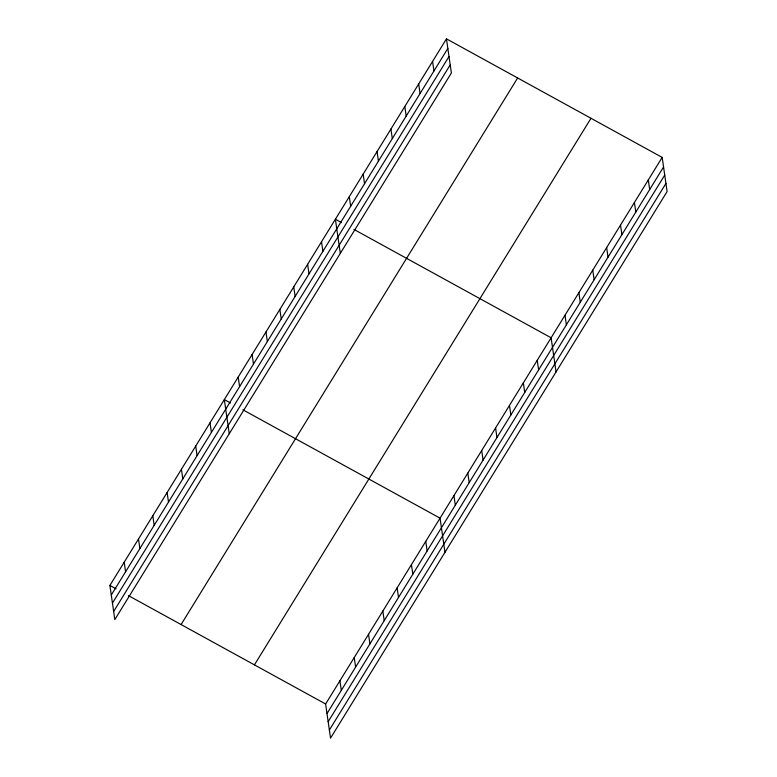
<?xml version="1.0" encoding="UTF-8"?>
<svg xmlns="http://www.w3.org/2000/svg" width="777" height="777" viewBox="0 0 777 777"><rect width="100%" height="100%" fill="white"/><g stroke="black" fill="none" stroke-linecap="round" stroke-linejoin="round"><path stroke-width="1.17" d="M446.464 38.85L451.379 72.999L114.821 619.59L109.897 585.44L446.464 38.85L662.179 157.41L667.103 191.56L330.536 738.15L325.621 704.001L662.179 157.41M111.276 595.017L447.843 48.427M112.442 603.127L449.009 56.536M113.646 611.48L450.213 64.889M181.08 624.562L517.647 77.972M254.429 664.869L590.996 118.289M327 713.577L663.568 166.987M328.166 721.687L664.733 175.097M329.37 730.04L665.938 183.45M341.589 222.63L335.392 219.221L340.316 253.38M353.962 229.429L551.116 337.781L556.041 371.94M230.516 403.001L224.33 399.601L229.254 433.751M242.9 409.8L440.044 518.162L444.968 552.311M109.897 585.44L116.084 588.84M128.467 595.638L325.621 704.001M648.3 179.953L649.679 189.539M634.421 202.506L635.8 212.082M620.532 225.048L621.911 234.625M606.652 247.601L608.032 257.177M592.764 270.143L594.143 279.72M578.884 292.686L580.264 302.272M564.996 315.239L566.375 324.815M537.237 360.334L538.616 369.91M523.348 382.876L524.728 392.453M509.469 405.419L510.848 415.005M495.58 427.972L496.959 437.548M432.575 61.393L433.954 70.979M481.701 450.514L483.08 460.101M418.696 83.945L420.075 93.522M467.812 473.067L469.191 482.643M404.807 106.488L406.196 116.064M453.933 495.609L455.312 505.186M390.928 129.04L392.307 138.617M377.049 151.583L378.428 161.16M425.747 541.384L427.127 550.961M363.16 174.126L364.539 183.712M411.441 564.617L412.82 574.193M349.281 196.678L350.66 206.255M397.134 587.849L398.514 597.426M382.838 611.081L384.217 620.658M321.513 241.773L322.892 251.35M368.531 634.304L369.91 643.89M307.624 264.316L309.013 273.892M354.225 657.536L355.604 667.113M293.745 286.859L295.124 296.445M339.918 680.769L341.297 690.345M279.866 309.411L281.245 318.988M265.977 331.954L267.356 341.54M252.098 354.506L253.477 364.083M238.209 377.049L239.588 386.625M210.023 422.824L211.402 432.4M195.717 446.056L197.096 455.633M181.42 469.289L182.799 478.865M167.113 492.521L168.492 502.097M152.807 515.743L154.186 525.33M138.5 538.976L139.879 548.552M124.203 562.208L125.583 571.785"/></g></svg>
